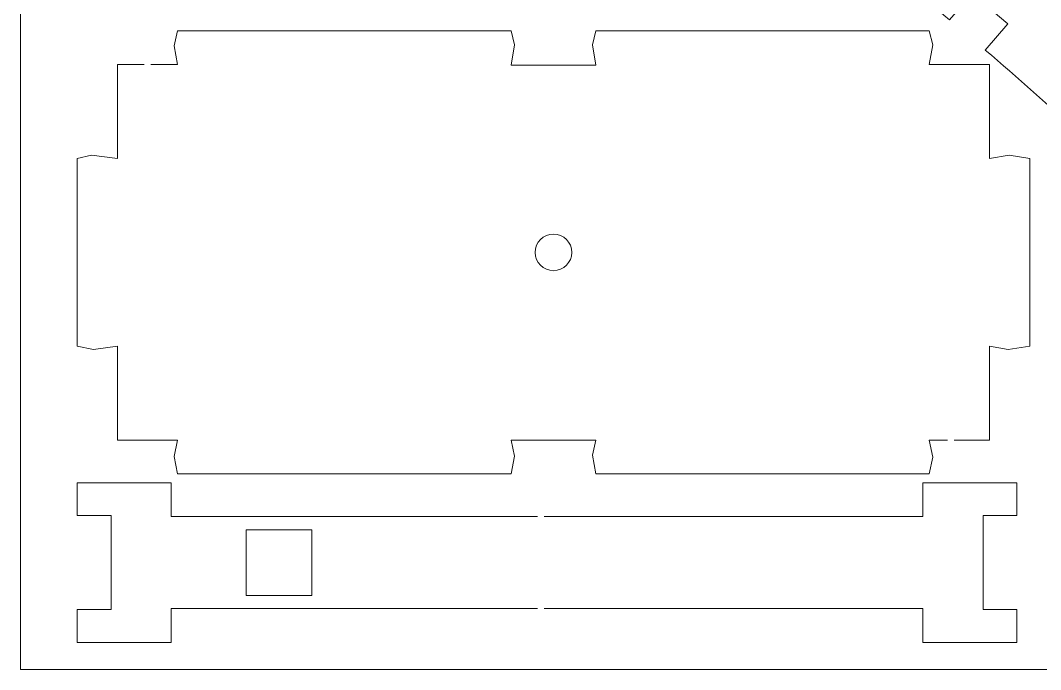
# Model space of a CAD drawing. Header units: millimetres. Extents: x -135 to 135, y -162 to 162.
# Drawn here: x -135 to -26.4, y -162.5 to -93.4 of the extents above; entities that cross this region are included whole.
import ezdxf

# ---------------------------------------------------------------- set-up
doc = ezdxf.new("R2010")
doc.units = ezdxf.units.MM
doc.header["$MEASUREMENT"] = 0
doc.layers.add('layer 1', color=7, linetype='Continuous')

msp = doc.modelspace()

# ---------------------------------------------------------------- linework, layer by layer
at = {"layer": 'layer 1', "color": 250, "lineweight": 20}
msp.add_open_spline([(-135, -162.5), (-135, -162.5), (135, -162.5), (135, -162.5), (135, -162.5), (135, -162.5), (135, 162.5), (135, 162.5), (135, 162.5), (135, 162.5), (-135, 162.5), (-135, 162.5), (-135, 162.5), (-135, 162.5), (-135, -162.5), (-135, -162.5), (-135, -162.5), (-135, -162.5), (-135, -162.5), (-135, -162.5)], degree=3, knots=[0, 0, 0, 0, 0.16666667, 0.16666667, 0.16666667, 0.16666667, 0.33333333, 0.33333333, 0.33333333, 0.33333333, 0.5, 0.5, 0.5, 0.5, 0.66666667, 0.66666667, 0.66666667, 0.66666667, 1, 1, 1, 1], dxfattribs=at)
at = {"layer": 'layer 1', "lineweight": 20}
for points, knots in [([(-0.6123, -126.0617), (-0.6123, -126.0617), (-3.5511, -126.0617), (-3.5511, -126.0617), (-3.5511, -126.0617), (-4.3006, -125.0885), (-8.2565, -120.5359), (-9.0191, -119.6023), (-9.0191, -119.6023), (-9.0191, -119.6023), (-6.1963, -117.2743), (-6.1963, -117.2743), (-6.1963, -117.2743), (-6.1963, -117.2743), (-9.4298, -113.4605), (-9.4298, -113.4605), (-9.4298, -113.4605), (-9.4298, -113.4605), (-12.2556, -115.7911), (-12.2556, -115.7911), (-12.2556, -115.7911), (-18.6511, -108.5392), (-25.4254, -102.4152), (-32.3112, -96.5324), (-32.3112, -96.5324), (-32.3112, -96.5324), (-29.9089, -93.7482), (-29.9089, -93.7482), (-29.9089, -93.7482), (-29.9089, -93.7482), (-33.6987, -90.4867), (-33.6987, -90.4867), (-33.6987, -90.4867), (-33.6987, -90.4867), (-36.1262, -93.3001), (-36.1262, -93.3001), (-36.1262, -93.3001), (-42.4938, -87.9392), (-48.9142, -82.6441), (-55.179, -76.7231), (-55.179, -76.7231), (-55.179, -76.7231), (-52.6616, -74.2754), (-52.6616, -74.2754), (-52.6616, -74.2754), (-52.6616, -74.2754), (-56.1316, -70.6756), (-56.1316, -70.6756), (-56.1316, -70.6756), (-56.1316, -70.6756), (-58.7675, -73.2384), (-58.7675, -73.2384), (-58.7675, -73.2384), (-64.9337, -67.0828), (-70.9065, -60.1776), (-76.48, -51.8386), (-76.48, -51.8386), (-76.8054, -51.3517), (-77.1205, -50.86), (-77.4274, -50.3647), (-77.4274, -50.3647), (-77.4274, -50.3647), (-74.3529, -48.8226), (-74.3529, -48.8226), (-74.3529, -48.8226), (-74.3529, -48.8226), (-76.6021, -44.357), (-76.6021, -44.357), (-76.6021, -44.357), (-76.6021, -44.357), (-79.8529, -45.9876), (-79.8529, -45.9876), (-79.8529, -45.9876), (-85.2881, -34.9404), (-86.5519, -22.408), (-84.0254, -11.1681), (-84.0254, -11.1681), (-84.0254, -11.1681), (-80.6501, -12.1378), (-80.6501, -12.1378), (-80.6501, -12.1378), (-80.6501, -12.1378), (-79.262, -7.3344), (-79.262, -7.3344), (-79.262, -7.3344), (-79.262, -7.3344), (-82.6828, -6.3516), (-82.6828, -6.3516), (-82.6828, -6.3516), (-81.3694, -2.4329), (-79.5662, 1.2632), (-77.2884, 4.6029), (-77.2884, 4.6029), (-73.7351, 9.8128), (-69.4972, 13.6203), (-64.8193, 16.2663), (-64.8193, 16.2663), (-64.8193, 16.2663), (-63.1964, 13.1347), (-63.1964, 13.1347), (-63.1964, 13.1347), (-63.1964, 13.1347), (-58.7571, 15.4352), (-58.7571, 15.4352), (-58.7571, 15.4352), (-58.7571, 15.4352), (-60.3033, 18.4191), (-60.3033, 18.4191), (-60.3033, 18.4191), (-52.4374, 21.5154), (-43.6434, 21.8367), (-34.9084, 20.3446), (-34.9084, 20.3446), (-34.9084, 20.3446), (-35.6824, 16.968), (-35.6824, 16.968), (-35.6824, 16.968), (-35.6824, 16.968), (-30.7969, 15.9041), (-30.7969, 15.9041), (-30.7969, 15.9041), (-30.7969, 15.9041), (-30.0134, 19.3219), (-30.0134, 19.3219), (-30.0134, 19.3219), (-26.6189, 18.4858), (-23.2615, 17.4013), (-20.0007, 16.1225), (-20.0007, 16.1225), (-15.1194, 14.2083), (-10.577, 11.9531), (-7.0768, 9.6606), (-7.0768, 9.6606), (-7.0768, 9.6606), (-9.2536, 6.8172), (-9.2536, 6.8172), (-9.2536, 6.8172), (-9.2536, 6.8172), (-5.3047, 3.7504), (-5.3047, 3.7504), (-5.3047, 3.7504), (-5.3047, 3.7504), (-3.1051, 6.6234), (-3.1051, 6.6234), (-3.1051, 6.6234), (-3.1051, 6.6234), (-0.3387, 4.4482), (-0.3387, 4.4482)], [0, 0, 0, 0, 0.02631579, 0.02631579, 0.02631579, 0.02631579, 0.05263158, 0.05263158, 0.05263158, 0.05263158, 0.07894737, 0.07894737, 0.07894737, 0.07894737, 0.10526316, 0.10526316, 0.10526316, 0.10526316, 0.13157895, 0.13157895, 0.13157895, 0.13157895, 0.15789474, 0.15789474, 0.15789474, 0.15789474, 0.18421053, 0.18421053, 0.18421053, 0.18421053, 0.21052632, 0.21052632, 0.21052632, 0.21052632, 0.23684211, 0.23684211, 0.23684211, 0.23684211, 0.26315789, 0.26315789, 0.26315789, 0.26315789, 0.28947368, 0.28947368, 0.28947368, 0.28947368, 0.31578947, 0.31578947, 0.31578947, 0.31578947, 0.34210526, 0.34210526, 0.34210526, 0.34210526, 0.36842105, 0.36842105, 0.36842105, 0.36842105, 0.39473684, 0.39473684, 0.39473684, 0.39473684, 0.42105263, 0.42105263, 0.42105263, 0.42105263, 0.44736842, 0.44736842, 0.44736842, 0.44736842, 0.47368421, 0.47368421, 0.47368421, 0.47368421, 0.5, 0.5, 0.5, 0.5, 0.52631579, 0.52631579, 0.52631579, 0.52631579, 0.55263158, 0.55263158, 0.55263158, 0.55263158, 0.57894737, 0.57894737, 0.57894737, 0.57894737, 0.60526316, 0.60526316, 0.60526316, 0.60526316, 0.63157895, 0.63157895, 0.63157895, 0.63157895, 0.65789474, 0.65789474, 0.65789474, 0.65789474, 0.68421053, 0.68421053, 0.68421053, 0.68421053, 0.71052632, 0.71052632, 0.71052632, 0.71052632, 0.73684211, 0.73684211, 0.73684211, 0.73684211, 0.76315789, 0.76315789, 0.76315789, 0.76315789, 0.78947368, 0.78947368, 0.78947368, 0.78947368, 0.81578947, 0.81578947, 0.81578947, 0.81578947, 0.84210526, 0.84210526, 0.84210526, 0.84210526, 0.86842105, 0.86842105, 0.86842105, 0.86842105, 0.89473684, 0.89473684, 0.89473684, 0.89473684, 0.92105263, 0.92105263, 0.92105263, 0.92105263, 0.94736842, 0.94736842, 0.94736842, 0.94736842, 1, 1, 1, 1]), ([(-73.7686, -98.1399), (-73.7686, -98.1399), (-82.7687, -98.1399), (-82.7687, -98.1399), (-82.7687, -98.1399), (-82.7687, -98.1399), (-82.4087, -95.964), (-82.4087, -95.964), (-82.4087, -95.964), (-82.4087, -95.964), (-82.7687, -94.4697), (-82.7687, -94.4697), (-82.7687, -94.4697), (-82.7687, -94.4697), (-118.2688, -94.4697), (-118.2688, -94.4697), (-118.2688, -94.4697), (-118.2688, -94.4697), (-118.6288, -96.0788), (-118.6288, -96.0788), (-118.6288, -96.0788), (-118.6288, -96.0788), (-118.2688, -98.0697), (-118.2688, -98.0697), (-118.2688, -98.0697), (-118.2688, -98.0697), (-121.1188, -98.0697), (-121.1188, -98.0697)], [0, 0, 0, 0, 0.125, 0.125, 0.125, 0.125, 0.25, 0.25, 0.25, 0.25, 0.375, 0.375, 0.375, 0.375, 0.5, 0.5, 0.5, 0.5, 0.625, 0.625, 0.625, 0.625, 0.75, 0.75, 0.75, 0.75, 1, 1, 1, 1]), ([(-35.6171, -138.0697), (-35.6171, -138.0697), (-31.8687, -138.0697), (-31.8687, -138.0697), (-31.8687, -138.0697), (-31.8687, -138.0697), (-31.8687, -128.0697), (-31.8687, -128.0697), (-31.8687, -128.0697), (-31.8687, -128.0697), (-29.8747, -128.4297), (-29.8747, -128.4297), (-29.8747, -128.4297), (-29.8747, -128.4297), (-27.5809, -128.0697), (-27.5809, -128.0697), (-27.5809, -128.0697), (-27.5809, -128.0697), (-27.5809, -108.0697), (-27.5809, -108.0697), (-27.5809, -108.0697), (-27.5809, -108.0697), (-29.7882, -107.7097), (-29.7882, -107.7097), (-29.7882, -107.7097), (-29.7882, -107.7097), (-31.8687, -108.0697), (-31.8687, -108.0697), (-31.8687, -108.0697), (-31.8687, -108.0697), (-31.8687, -98.0697), (-31.8687, -98.0697), (-31.8687, -98.0697), (-31.8687, -98.0697), (-38.2688, -98.0697), (-38.2688, -98.0697), (-38.2688, -98.0697), (-38.2688, -98.0697), (-37.9088, -95.9727), (-37.9088, -95.9727), (-37.9088, -95.9727), (-37.9088, -95.9727), (-38.2688, -94.4697), (-38.2688, -94.4697), (-38.2688, -94.4697), (-38.2688, -94.4697), (-73.7686, -94.4697), (-73.7686, -94.4697), (-73.7686, -94.4697), (-73.7686, -94.4697), (-74.1286, -95.964), (-74.1286, -95.964), (-74.1286, -95.964), (-74.1286, -95.964), (-73.7686, -98.1399), (-73.7686, -98.1399)], [0, 0, 0, 0, 0.06666667, 0.06666667, 0.06666667, 0.06666667, 0.13333333, 0.13333333, 0.13333333, 0.13333333, 0.2, 0.2, 0.2, 0.2, 0.26666667, 0.26666667, 0.26666667, 0.26666667, 0.33333333, 0.33333333, 0.33333333, 0.33333333, 0.4, 0.4, 0.4, 0.4, 0.46666667, 0.46666667, 0.46666667, 0.46666667, 0.53333333, 0.53333333, 0.53333333, 0.53333333, 0.6, 0.6, 0.6, 0.6, 0.66666667, 0.66666667, 0.66666667, 0.66666667, 0.73333333, 0.73333333, 0.73333333, 0.73333333, 0.8, 0.8, 0.8, 0.8, 0.86666667, 0.86666667, 0.86666667, 0.86666667, 1, 1, 1, 1]), ([(-121.8188, -98.0697), (-121.8188, -98.0697), (-124.6688, -98.0697), (-124.6688, -98.0697), (-124.6688, -98.0697), (-124.6688, -98.0697), (-124.6688, -108.0697), (-124.6688, -108.0697), (-124.6688, -108.0697), (-124.6688, -108.0697), (-127.4467, -107.7097), (-127.4467, -107.7097), (-127.4467, -107.7097), (-127.4467, -107.7097), (-128.9565, -108.0697), (-128.9565, -108.0697), (-128.9565, -108.0697), (-128.9565, -108.0697), (-128.9565, -128.0697), (-128.9565, -128.0697), (-128.9565, -128.0697), (-128.9565, -128.0697), (-127.2345, -128.4297), (-127.2345, -128.4297), (-127.2345, -128.4297), (-127.2345, -128.4297), (-124.6688, -128.0697), (-124.6688, -128.0697), (-124.6688, -128.0697), (-124.6688, -128.0697), (-124.6688, -138.0697), (-124.6688, -138.0697), (-124.6688, -138.0697), (-124.6688, -138.0697), (-118.2688, -138.0697), (-118.2688, -138.0697), (-118.2688, -138.0697), (-118.2688, -138.0697), (-118.6288, -139.792), (-118.6288, -139.792), (-118.6288, -139.792), (-118.6288, -139.792), (-118.2688, -141.6697), (-118.2688, -141.6697), (-118.2688, -141.6697), (-118.2688, -141.6697), (-82.7687, -141.6697), (-82.7687, -141.6697), (-82.7687, -141.6697), (-82.7687, -141.6697), (-82.4087, -139.7833), (-82.4087, -139.7833), (-82.4087, -139.7833), (-82.4087, -139.7833), (-82.7687, -138.0697), (-82.7687, -138.0697), (-82.7687, -138.0697), (-82.7687, -138.0697), (-73.7687, -138.0697), (-73.7687, -138.0697), (-73.7687, -138.0697), (-73.7687, -138.0697), (-74.1287, -139.6772), (-74.1287, -139.6772), (-74.1287, -139.6772), (-74.1287, -139.6772), (-73.7687, -141.6697), (-73.7687, -141.6697), (-73.7687, -141.6697), (-73.7687, -141.6697), (-38.2688, -141.6697), (-38.2688, -141.6697), (-38.2688, -141.6697), (-38.2688, -141.6697), (-37.9088, -139.887), (-37.9088, -139.887), (-37.9088, -139.887), (-37.9088, -139.887), (-38.2688, -138.0697), (-38.2688, -138.0697), (-38.2688, -138.0697), (-38.2688, -138.0697), (-36.3171, -138.0697), (-36.3171, -138.0697)], [0, 0, 0, 0, 0.04545455, 0.04545455, 0.04545455, 0.04545455, 0.09090909, 0.09090909, 0.09090909, 0.09090909, 0.13636364, 0.13636364, 0.13636364, 0.13636364, 0.18181818, 0.18181818, 0.18181818, 0.18181818, 0.22727273, 0.22727273, 0.22727273, 0.22727273, 0.27272727, 0.27272727, 0.27272727, 0.27272727, 0.31818182, 0.31818182, 0.31818182, 0.31818182, 0.36363636, 0.36363636, 0.36363636, 0.36363636, 0.40909091, 0.40909091, 0.40909091, 0.40909091, 0.45454545, 0.45454545, 0.45454545, 0.45454545, 0.5, 0.5, 0.5, 0.5, 0.54545455, 0.54545455, 0.54545455, 0.54545455, 0.59090909, 0.59090909, 0.59090909, 0.59090909, 0.63636364, 0.63636364, 0.63636364, 0.63636364, 0.68181818, 0.68181818, 0.68181818, 0.68181818, 0.72727273, 0.72727273, 0.72727273, 0.72727273, 0.77272727, 0.77272727, 0.77272727, 0.77272727, 0.81818182, 0.81818182, 0.81818182, 0.81818182, 0.86363636, 0.86363636, 0.86363636, 0.86363636, 0.90909091, 0.90909091, 0.90909091, 0.90909091, 1, 1, 1, 1]), ([(-78.2688, -116.1197), (-79.3458, -116.1197), (-80.2188, -116.9927), (-80.2188, -118.0697), (-80.2188, -118.0697), (-80.2188, -119.1467), (-79.3458, -120.0197), (-78.2688, -120.0197), (-78.2688, -120.0197), (-77.1919, -120.0197), (-76.3188, -119.1467), (-76.3188, -118.0697), (-76.3188, -118.0697), (-76.3188, -116.9927), (-77.1918, -116.1197), (-78.2688, -116.1197)], [0, 0, 0, 0, 0.2, 0.2, 0.2, 0.2, 0.4, 0.4, 0.4, 0.4, 0.6, 0.6, 0.6, 0.6, 1, 1, 1, 1]), ([(-78.2688, -116.1197), (-79.3458, -116.1197), (-80.2188, -116.9927), (-80.2188, -118.0697), (-80.2188, -118.0697), (-80.2188, -119.1467), (-79.3458, -120.0197), (-78.2688, -120.0197), (-78.2688, -120.0197), (-77.1919, -120.0197), (-76.3188, -119.1467), (-76.3188, -118.0697), (-76.3188, -118.0697), (-76.3188, -116.9928), (-77.1918, -116.1197), (-78.2688, -116.1197)], [0, 0, 0, 0, 0.2, 0.2, 0.2, 0.2, 0.4, 0.4, 0.4, 0.4, 0.6, 0.6, 0.6, 0.6, 1, 1, 1, 1]), ([(-78.2688, -116.1197), (-79.3458, -116.1197), (-80.2188, -116.9927), (-80.2188, -118.0697), (-80.2188, -118.0697), (-80.2188, -119.1467), (-79.3458, -120.0197), (-78.2688, -120.0197), (-78.2688, -120.0197), (-77.1919, -120.0197), (-76.3188, -119.1467), (-76.3188, -118.0697), (-76.3188, -118.0697), (-76.3188, -116.9928), (-77.1918, -116.1197), (-78.2688, -116.1197)], [0, 0, 0, 0, 0.2, 0.2, 0.2, 0.2, 0.4, 0.4, 0.4, 0.4, 0.6, 0.6, 0.6, 0.6, 1, 1, 1, 1]), ([(-78.2688, -116.1197), (-79.3458, -116.1197), (-80.2188, -116.9927), (-80.2188, -118.0697), (-80.2188, -118.0697), (-80.2188, -119.1467), (-79.3458, -120.0197), (-78.2688, -120.0197), (-78.2688, -120.0197), (-77.1919, -120.0197), (-76.3188, -119.1467), (-76.3188, -118.0697), (-76.3188, -118.0697), (-76.3188, -116.9928), (-77.1918, -116.1197), (-78.2688, -116.1197)], [0, 0, 0, 0, 0.2, 0.2, 0.2, 0.2, 0.4, 0.4, 0.4, 0.4, 0.6, 0.6, 0.6, 0.6, 1, 1, 1, 1]), ([(-78.2688, -116.1197), (-79.3458, -116.1197), (-80.2188, -116.9927), (-80.2188, -118.0697), (-80.2188, -118.0697), (-80.2188, -119.1467), (-79.3458, -120.0197), (-78.2688, -120.0197), (-78.2688, -120.0197), (-77.1919, -120.0197), (-76.3188, -119.1467), (-76.3188, -118.0697), (-76.3188, -118.0697), (-76.3188, -116.9928), (-77.1918, -116.1197), (-78.2688, -116.1197)], [0, 0, 0, 0, 0.2, 0.2, 0.2, 0.2, 0.4, 0.4, 0.4, 0.4, 0.6, 0.6, 0.6, 0.6, 1, 1, 1, 1]), ([(-78.2688, -116.1197), (-79.3458, -116.1197), (-80.2188, -116.9927), (-80.2188, -118.0697), (-80.2188, -118.0697), (-80.2188, -119.1467), (-79.3458, -120.0197), (-78.2688, -120.0197), (-78.2688, -120.0197), (-77.1919, -120.0197), (-76.3188, -119.1467), (-76.3188, -118.0697), (-76.3188, -118.0697), (-76.3188, -116.9928), (-77.1918, -116.1197), (-78.2688, -116.1197)], [0, 0, 0, 0, 0.2, 0.2, 0.2, 0.2, 0.4, 0.4, 0.4, 0.4, 0.6, 0.6, 0.6, 0.6, 1, 1, 1, 1]), ([(-78.2688, -116.1197), (-79.3458, -116.1197), (-80.2188, -116.9928), (-80.2188, -118.0697), (-80.2188, -118.0697), (-80.2188, -119.1467), (-79.3458, -120.0197), (-78.2688, -120.0197), (-78.2688, -120.0197), (-77.1919, -120.0197), (-76.3188, -119.1467), (-76.3188, -118.0697), (-76.3188, -118.0697), (-76.3188, -116.9928), (-77.1918, -116.1197), (-78.2688, -116.1197)], [0, 0, 0, 0, 0.2, 0.2, 0.2, 0.2, 0.4, 0.4, 0.4, 0.4, 0.6, 0.6, 0.6, 0.6, 1, 1, 1, 1]), ([(-78.2688, -116.1197), (-79.3458, -116.1197), (-80.2188, -116.9928), (-80.2188, -118.0697), (-80.2188, -118.0697), (-80.2188, -119.1467), (-79.3458, -120.0197), (-78.2688, -120.0197), (-78.2688, -120.0197), (-77.1919, -120.0197), (-76.3188, -119.1467), (-76.3188, -118.0697), (-76.3188, -118.0697), (-76.3188, -116.9928), (-77.1918, -116.1197), (-78.2688, -116.1197)], [0, 0, 0, 0, 0.2, 0.2, 0.2, 0.2, 0.4, 0.4, 0.4, 0.4, 0.6, 0.6, 0.6, 0.6, 1, 1, 1, 1]), ([(-78.2688, -116.1197), (-79.3458, -116.1197), (-80.2188, -116.9928), (-80.2188, -118.0697), (-80.2188, -118.0697), (-80.2188, -119.1467), (-79.3458, -120.0197), (-78.2688, -120.0197), (-78.2688, -120.0197), (-77.1919, -120.0197), (-76.3188, -119.1467), (-76.3188, -118.0697), (-76.3188, -118.0697), (-76.3188, -116.9928), (-77.1918, -116.1197), (-78.2688, -116.1197)], [0, 0, 0, 0, 0.2, 0.2, 0.2, 0.2, 0.4, 0.4, 0.4, 0.4, 0.6, 0.6, 0.6, 0.6, 1, 1, 1, 1]), ([(-78.2688, -116.1197), (-79.3458, -116.1197), (-80.2188, -116.9928), (-80.2188, -118.0697), (-80.2188, -118.0697), (-80.2188, -119.1467), (-79.3458, -120.0197), (-78.2688, -120.0197), (-78.2688, -120.0197), (-77.1919, -120.0197), (-76.3188, -119.1467), (-76.3188, -118.0697), (-76.3188, -118.0697), (-76.3188, -116.9928), (-77.1918, -116.1197), (-78.2688, -116.1197)], [0, 0, 0, 0, 0.2, 0.2, 0.2, 0.2, 0.4, 0.4, 0.4, 0.4, 0.6, 0.6, 0.6, 0.6, 1, 1, 1, 1]), ([(-78.2688, -116.1197), (-79.3458, -116.1197), (-80.2188, -116.9928), (-80.2188, -118.0697), (-80.2188, -118.0697), (-80.2188, -119.1467), (-79.3458, -120.0197), (-78.2688, -120.0197), (-78.2688, -120.0197), (-77.1919, -120.0197), (-76.3188, -119.1467), (-76.3188, -118.0697), (-76.3188, -118.0697), (-76.3188, -116.9928), (-77.1918, -116.1197), (-78.2688, -116.1197)], [0, 0, 0, 0, 0.2, 0.2, 0.2, 0.2, 0.4, 0.4, 0.4, 0.4, 0.6, 0.6, 0.6, 0.6, 1, 1, 1, 1]), ([(-78.2688, -116.1197), (-79.3458, -116.1197), (-80.2188, -116.9928), (-80.2188, -118.0697), (-80.2188, -118.0697), (-80.2188, -119.1467), (-79.3458, -120.0197), (-78.2688, -120.0197), (-78.2688, -120.0197), (-77.1919, -120.0197), (-76.3188, -119.1467), (-76.3188, -118.0697), (-76.3188, -118.0697), (-76.3188, -116.9928), (-77.1918, -116.1197), (-78.2688, -116.1197)], [0, 0, 0, 0, 0.2, 0.2, 0.2, 0.2, 0.4, 0.4, 0.4, 0.4, 0.6, 0.6, 0.6, 0.6, 1, 1, 1, 1]), ([(-78.2688, -116.1197), (-79.3458, -116.1197), (-80.2188, -116.9928), (-80.2188, -118.0697), (-80.2188, -118.0697), (-80.2188, -119.1467), (-79.3458, -120.0197), (-78.2688, -120.0197), (-78.2688, -120.0197), (-77.1919, -120.0197), (-76.3188, -119.1467), (-76.3188, -118.0697), (-76.3188, -118.0697), (-76.3188, -116.9928), (-77.1918, -116.1197), (-78.2688, -116.1197)], [0, 0, 0, 0, 0.2, 0.2, 0.2, 0.2, 0.4, 0.4, 0.4, 0.4, 0.6, 0.6, 0.6, 0.6, 1, 1, 1, 1]), ([(-78.2688, -116.1197), (-79.3458, -116.1197), (-80.2188, -116.9928), (-80.2188, -118.0697), (-80.2188, -118.0697), (-80.2188, -119.1467), (-79.3458, -120.0197), (-78.2688, -120.0197), (-78.2688, -120.0197), (-77.1919, -120.0197), (-76.3188, -119.1467), (-76.3188, -118.0697), (-76.3188, -118.0697), (-76.3188, -116.9928), (-77.1918, -116.1197), (-78.2688, -116.1197)], [0, 0, 0, 0, 0.2, 0.2, 0.2, 0.2, 0.4, 0.4, 0.4, 0.4, 0.6, 0.6, 0.6, 0.6, 1, 1, 1, 1]), ([(-78.2688, -116.1197), (-79.3458, -116.1197), (-80.2188, -116.9928), (-80.2188, -118.0697), (-80.2188, -118.0697), (-80.2188, -119.1467), (-79.3458, -120.0197), (-78.2688, -120.0197), (-78.2688, -120.0197), (-77.1919, -120.0197), (-76.3188, -119.1467), (-76.3188, -118.0697), (-76.3188, -118.0697), (-76.3188, -116.9928), (-77.1918, -116.1197), (-78.2688, -116.1197)], [0, 0, 0, 0, 0.2, 0.2, 0.2, 0.2, 0.4, 0.4, 0.4, 0.4, 0.6, 0.6, 0.6, 0.6, 1, 1, 1, 1]), ([(-78.2688, -116.1197), (-79.3458, -116.1197), (-80.2188, -116.9928), (-80.2188, -118.0697), (-80.2188, -118.0697), (-80.2188, -119.1467), (-79.3458, -120.0197), (-78.2688, -120.0197), (-78.2688, -120.0197), (-77.1919, -120.0197), (-76.3188, -119.1467), (-76.3188, -118.0697), (-76.3188, -118.0697), (-76.3188, -116.9928), (-77.1918, -116.1197), (-78.2688, -116.1197)], [0, 0, 0, 0, 0.2, 0.2, 0.2, 0.2, 0.4, 0.4, 0.4, 0.4, 0.6, 0.6, 0.6, 0.6, 1, 1, 1, 1]), ([(-78.2688, -116.1197), (-79.3458, -116.1197), (-80.2188, -116.9928), (-80.2188, -118.0697), (-80.2188, -118.0697), (-80.2188, -119.1467), (-79.3458, -120.0197), (-78.2688, -120.0197), (-78.2688, -120.0197), (-77.1919, -120.0197), (-76.3188, -119.1467), (-76.3188, -118.0697), (-76.3188, -118.0697), (-76.3188, -116.9928), (-77.1918, -116.1197), (-78.2688, -116.1197)], [0, 0, 0, 0, 0.2, 0.2, 0.2, 0.2, 0.4, 0.4, 0.4, 0.4, 0.6, 0.6, 0.6, 0.6, 1, 1, 1, 1]), ([(-78.2688, -116.1197), (-79.3458, -116.1197), (-80.2188, -116.9928), (-80.2188, -118.0697), (-80.2188, -118.0697), (-80.2188, -119.1467), (-79.3458, -120.0197), (-78.2688, -120.0197), (-78.2688, -120.0197), (-77.1919, -120.0197), (-76.3188, -119.1467), (-76.3188, -118.0697), (-76.3188, -118.0697), (-76.3188, -116.9928), (-77.1918, -116.1197), (-78.2688, -116.1197)], [0, 0, 0, 0, 0.2, 0.2, 0.2, 0.2, 0.4, 0.4, 0.4, 0.4, 0.6, 0.6, 0.6, 0.6, 1, 1, 1, 1]), ([(-78.2688, -116.1197), (-79.3458, -116.1197), (-80.2188, -116.9928), (-80.2188, -118.0697), (-80.2188, -118.0697), (-80.2188, -119.1467), (-79.3458, -120.0197), (-78.2688, -120.0197), (-78.2688, -120.0197), (-77.1919, -120.0197), (-76.3188, -119.1467), (-76.3188, -118.0697), (-76.3188, -118.0697), (-76.3188, -116.9928), (-77.1918, -116.1197), (-78.2688, -116.1197)], [0, 0, 0, 0, 0.2, 0.2, 0.2, 0.2, 0.4, 0.4, 0.4, 0.4, 0.6, 0.6, 0.6, 0.6, 1, 1, 1, 1]), ([(-78.2688, -116.1197), (-79.3458, -116.1197), (-80.2188, -116.9928), (-80.2188, -118.0697), (-80.2188, -118.0697), (-80.2188, -119.1467), (-79.3458, -120.0197), (-78.2688, -120.0197), (-78.2688, -120.0197), (-77.1919, -120.0197), (-76.3188, -119.1467), (-76.3188, -118.0697), (-76.3188, -118.0697), (-76.3188, -116.9928), (-77.1918, -116.1197), (-78.2688, -116.1197)], [0, 0, 0, 0, 0.2, 0.2, 0.2, 0.2, 0.4, 0.4, 0.4, 0.4, 0.6, 0.6, 0.6, 0.6, 1, 1, 1, 1]), ([(-78.2688, -116.1197), (-79.3458, -116.1197), (-80.2188, -116.9928), (-80.2188, -118.0697), (-80.2188, -118.0697), (-80.2188, -119.1467), (-79.3458, -120.0197), (-78.2688, -120.0197), (-78.2688, -120.0197), (-77.1919, -120.0197), (-76.3188, -119.1467), (-76.3188, -118.0697), (-76.3188, -118.0697), (-76.3188, -116.9928), (-77.1918, -116.1197), (-78.2688, -116.1197)], [0, 0, 0, 0, 0.2, 0.2, 0.2, 0.2, 0.4, 0.4, 0.4, 0.4, 0.6, 0.6, 0.6, 0.6, 1, 1, 1, 1]), ([(-79.9663, -156.0053), (-79.9663, -156.0053), (-118.9566, -156.0053), (-118.9566, -156.0053), (-118.9566, -156.0053), (-118.9566, -156.0053), (-118.9566, -159.6054), (-118.9566, -159.6054), (-118.9566, -159.6054), (-118.9566, -159.6054), (-128.9566, -159.6054), (-128.9566, -159.6054), (-128.9566, -159.6054), (-128.9566, -159.6054), (-128.9566, -156.0986), (-128.9566, -156.0986), (-128.9566, -156.0986), (-128.9566, -156.0986), (-125.3566, -156.0986), (-125.3566, -156.0986), (-125.3566, -156.0986), (-125.3566, -156.0986), (-125.3566, -146.0986), (-125.3566, -146.0986), (-125.3566, -146.0986), (-125.3566, -146.0986), (-128.9566, -146.0986), (-128.9566, -146.0986), (-128.9566, -146.0986), (-128.9566, -146.0986), (-128.9566, -142.6052), (-128.9566, -142.6052), (-128.9566, -142.6052), (-128.9566, -142.6052), (-118.9566, -142.6052), (-118.9566, -142.6052), (-118.9566, -142.6052), (-118.9566, -142.6052), (-118.9566, -146.2052), (-118.9566, -146.2052), (-118.9566, -146.2052), (-118.9566, -146.2052), (-79.9663, -146.2052), (-79.9663, -146.2052)], [0, 0, 0, 0, 0.08333333, 0.08333333, 0.08333333, 0.08333333, 0.16666667, 0.16666667, 0.16666667, 0.16666667, 0.25, 0.25, 0.25, 0.25, 0.33333333, 0.33333333, 0.33333333, 0.33333333, 0.41666667, 0.41666667, 0.41666667, 0.41666667, 0.5, 0.5, 0.5, 0.5, 0.58333333, 0.58333333, 0.58333333, 0.58333333, 0.66666667, 0.66666667, 0.66666667, 0.66666667, 0.75, 0.75, 0.75, 0.75, 0.83333333, 0.83333333, 0.83333333, 0.83333333, 1, 1, 1, 1]), ([(-79.2663, -146.2052), (-79.2663, -146.2052), (-38.9566, -146.2052), (-38.9566, -146.2052), (-38.9566, -146.2052), (-38.9566, -146.2052), (-38.9566, -142.6052), (-38.9566, -142.6052), (-38.9566, -142.6052), (-38.9566, -142.6052), (-28.9566, -142.6052), (-28.9566, -142.6052), (-28.9566, -142.6052), (-28.9566, -142.6052), (-28.9566, -146.0986), (-28.9566, -146.0986), (-28.9566, -146.0986), (-28.9566, -146.0986), (-32.5565, -146.0986), (-32.5565, -146.0986), (-32.5565, -146.0986), (-32.5565, -146.0986), (-32.5565, -156.0986), (-32.5565, -156.0986), (-32.5565, -156.0986), (-32.5565, -156.0986), (-28.9566, -156.0986), (-28.9566, -156.0986), (-28.9566, -156.0986), (-28.9566, -156.0986), (-28.9566, -159.6054), (-28.9566, -159.6054), (-28.9566, -159.6054), (-28.9566, -159.6054), (-38.9566, -159.6054), (-38.9566, -159.6054), (-38.9566, -159.6054), (-38.9566, -159.6054), (-38.9566, -156.0053), (-38.9566, -156.0053)], [0, 0, 0, 0, 0.09090909, 0.09090909, 0.09090909, 0.09090909, 0.18181818, 0.18181818, 0.18181818, 0.18181818, 0.27272727, 0.27272727, 0.27272727, 0.27272727, 0.36363636, 0.36363636, 0.36363636, 0.36363636, 0.45454545, 0.45454545, 0.45454545, 0.45454545, 0.54545455, 0.54545455, 0.54545455, 0.54545455, 0.63636364, 0.63636364, 0.63636364, 0.63636364, 0.72727273, 0.72727273, 0.72727273, 0.72727273, 0.81818182, 0.81818182, 0.81818182, 0.81818182, 1, 1, 1, 1]), ([(-110.985, -154.6053), (-110.985, -154.6053), (-103.985, -154.6053), (-103.985, -154.6053), (-103.985, -154.6053), (-103.985, -154.6053), (-103.985, -147.6053), (-103.985, -147.6053), (-103.985, -147.6053), (-103.985, -147.6053), (-110.985, -147.6053), (-110.985, -147.6053), (-110.985, -147.6053), (-110.985, -147.6053), (-110.985, -154.6053), (-110.985, -154.6053), (-110.985, -154.6053), (-110.985, -154.6053), (-110.985, -154.6053), (-110.985, -154.6053)], [0, 0, 0, 0, 0.16666667, 0.16666667, 0.16666667, 0.16666667, 0.33333333, 0.33333333, 0.33333333, 0.33333333, 0.5, 0.5, 0.5, 0.5, 0.66666667, 0.66666667, 0.66666667, 0.66666667, 1, 1, 1, 1])]:
    msp.add_open_spline(points, degree=3, knots=knots, dxfattribs=at)
for points in [[(-78.2688, -116.1197), (-78.2688, -116.1197), (-78.2688, -116.1197), (-78.2688, -116.1197)], [(-78.2688, -116.1197), (-78.2688, -116.1197), (-78.2688, -116.1197), (-78.2688, -116.1197)], [(-80.2188, -118.0697), (-80.2188, -118.0697), (-80.2188, -118.0697), (-80.2188, -118.0697)], [(-76.3188, -118.0697), (-76.3188, -118.0697), (-76.3188, -118.0697), (-76.3188, -118.0697)], [(-78.2688, -120.0197), (-78.2688, -120.0197), (-78.2688, -120.0197), (-78.2688, -120.0197)], [(-38.9566, -156.0053), (-38.9566, -156.0053), (-79.2663, -156.0053), (-79.2663, -156.0053)]]:
    msp.add_open_spline(points, degree=3, dxfattribs=at)

doc.saveas('drawing.dxf')
